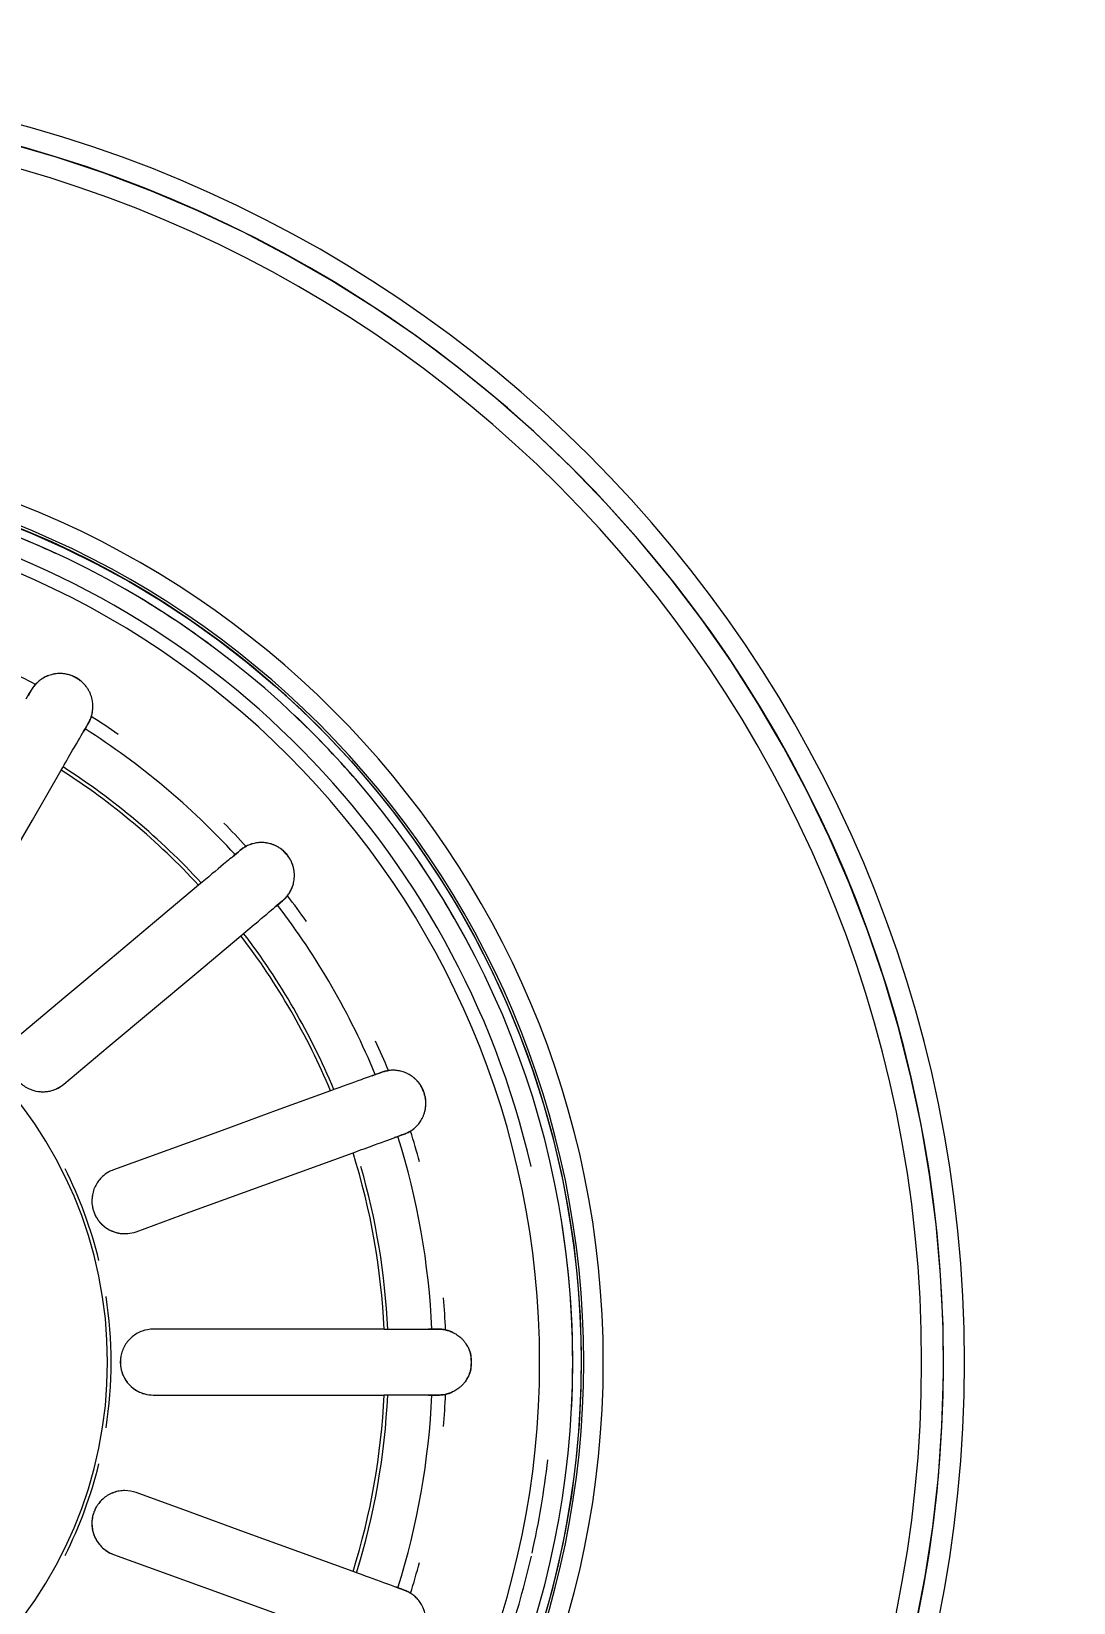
# Model space of a CAD drawing. Header units: millimetres. Extents: x -11245 to 8231, y -22520 to -3800.
# Drawn here: x -6751.7 to -6704.2, y -15020.6 to -14949 of the extents above; entities that cross this region are included whole.
import ezdxf

# ---------------------------------------------------------------- set-up
doc = ezdxf.new("R2010")
doc.units = ezdxf.units.MM
for name, color, linetype, lineweight in [('A-ANNO-DIMS', 211, 'Continuous', 9), ('A-ANNO-DIMS-75', 211, 'Continuous', 9), ('G-IMPT', 8, 'Continuous', 9)]:
    doc.layers.add(name, color=color, linetype=linetype, lineweight=lineweight)
doc.styles.add('@Arial Unicode MS', font='ARIALUNI.TTF', dxfattribs={"height": 150})
doc.dimstyles.new('CRT_-__Metros_-_Linha_de_chamada_3_5_mm', dxfattribs={"dimscale": 304.8, "dimtxt": 150.876728, "dimasz": 0.492126, "dimexe": 0.246063, "dimexo": 0.0625, "dimgap": 0.123031, "dimtad": 1, "dimlfac": 0.001, "dimrnd": 0.01, "dimzin": 0, "dimdsep": 46, "dimtxsty": '@Arial Unicode MS', "dimblk1": 'OBLIQUE', "dimblk2": 'OBLIQUE', "dimsah": 1, "dimcen": 0.09, "dimdle": 0.246063, "dimazin": 0, "dimtfac": 1, "dimtdec": 4, "dimtix": 1, "dimtmove": 0, "dimatfit": 3, "dimfxl": 1.476378, "dimfxlon": 1, "dimtvp": 1, "dimtolj": 1, "dimtzin": 0, "dimarcsym": 2})

# ---------------------------------------------------------------- blocks, each defined once
blk = doc.blocks.new('DIMBLOCK81-PONTOS ELÉTRICOS TÉRREO')
at = {"layer": 'A-ANNO-DIMS-75', "lineweight": 18}
for p, q in [((-6312.043, -13529.651), (-6387.043, -13454.651)), ((-6312.043, -13529.651), (-6237.043, -13604.651)), ((-6312.043, -16579.651), (-6387.043, -16504.651)), ((-6312.043, -16579.651), (-6237.043, -16654.651))]:
    blk.add_line(p, q, dxfattribs=at)
at = {"layer": 'A-ANNO-DIMS-75'}
for p, q in [((-6762.043, -13529.651), (-6237.043, -13529.651)), ((-6312.043, -13529.651), (-6762.043, -13529.651)), ((-6312.043, -16654.651), (-6312.043, -13529.651)), ((-6762.043, -16579.651), (-6237.043, -16579.651)), ((-6312.043, -16579.651), (-6762.043, -16579.651))]:
    blk.add_line(p, q, dxfattribs=at)
at = {"layer": 'A-ANNO-DIMS-75', "color": 0, "insert": (-6544.247, -15257.572), "char_height": 150, "width": 487.01214, "attachment_point": 1, "rotation": 90, "line_spacing_factor": 1.117605, "style": '@Arial Unicode MS'}
blk.add_mtext('3,05', dxfattribs=at)
blk = doc.blocks.new('_Oblique')
at = {"color": 0, "linetype": 'ByBlock', "lineweight": -2}
blk.add_line((-0.5, -0.5), (0.5, 0.5), dxfattribs=at)

msp = doc.modelspace()

# ---------------------------------------------------------------- linework, layer by layer
at = {"layer": 'G-IMPT', "flags": 128}
for points in [[(-6711.393, -15021.682), (-6710.957, -15019.424), (-6710.611, -15017.15), (-6710.357, -15014.864), (-6710.194, -15012.57), (-6710.123, -15010.272), (-6710.145, -15007.972), (-6710.258, -15005.675), (-6710.463, -15003.384), (-6710.759, -15001.103), (-6711.146, -14998.836), (-6711.624, -14996.587), (-6712.191, -14994.358), (-6712.847, -14992.154), (-6713.59, -14989.977), (-6714.42, -14987.832), (-6715.335, -14985.722), (-6716.334, -14983.651), (-6717.415, -14981.621), (-6718.576, -14979.635), (-6719.816, -14977.698), (-6721.132, -14975.812), (-6722.522, -14973.98), (-6723.984, -14972.205), (-6725.517, -14970.49), (-6727.116, -14968.838), (-6728.781, -14967.251), (-6730.508, -14965.731), (-6732.294, -14964.282), (-6734.136, -14962.906), (-6736.032, -14961.604), (-6737.979, -14960.38), (-6739.973, -14959.234), (-6742.011, -14958.168), (-6744.09, -14957.186), (-6746.207, -14956.287), (-6748.358, -14955.473), (-6750.54, -14954.746), (-6752.749, -14954.107)], [(-6753.177, -14971.279), (-6751.654, -14971.887), (-6750.157, -14972.556), (-6748.687, -14973.284), (-6747.248, -14974.07), (-6745.841, -14974.913), (-6744.47, -14975.812), (-6743.135, -14976.765), (-6741.84, -14977.77), (-6740.585, -14978.827), (-6739.374, -14979.932), (-6738.208, -14981.086), (-6737.09, -14982.285), (-6736.02, -14983.528), (-6735, -14984.812), (-6734.033, -14986.136), (-6733.12, -14987.498), (-6732.261, -14988.896), (-6731.46, -14990.326), (-6730.716, -14991.788), (-6730.031, -14993.278), (-6729.406, -14994.794), (-6728.843, -14996.334), (-6728.341, -14997.895), (-6727.903, -14999.476), (-6727.528, -15001.072), (-6727.217, -15002.682), (-6726.97, -15004.303), (-6726.789, -15005.933), (-6726.673, -15007.569), (-6726.622, -15009.208), (-6726.638, -15010.848), (-6726.718, -15012.486), (-6726.864, -15014.119), (-6727.076, -15015.745), (-6727.352, -15017.362), (-6727.692, -15018.966), (-6728.097, -15020.555), (-6728.564, -15022.127)], [(-6751.669, -14979.023), (-6751.746, -14979.157), (-6751.824, -14979.291)], [(-6749.226, -14980.791), (-6749.148, -14980.657), (-6749.071, -14980.523)], [(-6755.571, -14991.781), (-6754.256, -14989.504), (-6752.941, -14987.226), (-6751.626, -14984.949), (-6750.311, -14982.671)], [(-6742.156, -14986.326), (-6742.274, -14986.425), (-6742.393, -14986.524)], [(-6744.056, -14987.92), (-6746.071, -14989.61), (-6748.085, -14991.301), (-6750.1, -14992.991), (-6752.114, -14994.682)], [(-6740.464, -14988.823), (-6740.346, -14988.723), (-6740.227, -14988.624)], [(-6750.186, -14996.98), (-6748.171, -14995.289), (-6746.157, -14993.599), (-6744.142, -14991.909), (-6742.128, -14990.218)], [(-6735.714, -14996.442), (-6735.859, -14996.494), (-6736.004, -14996.547)], [(-6738.045, -14997.29), (-6740.516, -14998.189), (-6742.987, -14999.089), (-6745.458, -14999.988), (-6747.93, -15000.888)], [(-6734.978, -14999.366), (-6734.833, -14999.314), (-6734.688, -14999.261)], [(-6746.904, -15003.707), (-6744.432, -15002.807), (-6741.961, -15001.908), (-6739.49, -15001.008), (-6737.019, -15000.109)], [(-6735.601, -15008.151), (-6738.231, -15008.151), (-6740.86, -15008.151), (-6743.49, -15008.151), (-6746.12, -15008.151)], [(-6733.429, -15008.151), (-6733.275, -15008.151), (-6733.12, -15008.151)], [(-6746.12, -15011.151), (-6743.49, -15011.151), (-6740.86, -15011.151), (-6738.231, -15011.151), (-6735.601, -15011.151)], [(-6733.12, -15011.151), (-6733.275, -15011.151), (-6733.429, -15011.151)], [(-6737.019, -15019.192), (-6739.49, -15018.293), (-6741.961, -15017.394), (-6744.432, -15016.494), (-6746.904, -15015.595)], [(-6747.93, -15018.414), (-6745.458, -15019.313), (-6742.987, -15020.213), (-6740.516, -15021.112), (-6738.045, -15022.012)], [(-6734.688, -15020.041), (-6734.833, -15019.988), (-6734.978, -15019.935)]]:
    msp.add_lwpolyline(points, dxfattribs=at)
at = {"layer": 'G-IMPT'}
for radius, start, end in [(58.454, 360, 180), (57.5, 0, 180), (57.5, 270, 90), (56.5, 270, 90), (42, 270, 90), (41, 0, 180), (41.108, 270, 90), (41, 0, 90), (40.608, 270, 90), (39.099, 270, 90), (39.72, 12.96434, 76.22116), (40.608, 65.17241, 71.37931), (40.608, 53.50499, 58.96552), (34.845, 62.41258, 64.81891), (34.845, 55.18135, 57.58742), (40.608, 40.34483, 46.55172), (34.223, 42.51205, 57.48795), (32.054, 42.68216, 57.31784), (32.216, 42.66873, 57.33127), (34.845, 42.41258, 44.81891), (40.608, 27.93103, 34.13793), (34.845, 35.18135, 37.58742), (34.223, 22.51205, 37.48795), (19.418, 270, 90), (32.054, 22.68216, 37.31784), (32.216, 22.66873, 37.33127), (34.845, 22.41258, 24.81891), (34.845, 15.18135, 17.58742), (34.223, 2.51205, 17.48795), (32.054, 2.68216, 17.31784), (19.579, 13.70432, 26.75574), (32.216, 2.66873, 16.06663), (40.608, 356.89655, 9.31034), (19.579, 351.22487, 8.77513), (34.845, 2.41258, 4.81891), (58.454, 180, 360), (57.5, 180, 0), (41, 180, 0), (41, 270, 0), (32.054, 342.68216, 357.31784), (32.216, 342.66873, 357.33127), (34.223, 342.51205, 357.48795), (34.845, 355.18135, 357.58742), (39.72, 347.3375, 353.57143), (19.579, 333.24426, 346.29568), (39.72, 341.35721, 347.14286), (34.845, 342.41258, 344.81891)]:
    msp.add_arc((-6767.62, -15009.651), radius, start, end, dxfattribs=at)
for points, knots in [([(-6749.071, -14980.523), (-6749.039, -14980.468), (-6748.981, -14980.351), (-6748.927, -14980.192), (-6748.896, -14980.059), (-6748.88, -14979.957), (-6748.871, -14979.851), (-6748.869, -14979.74), (-6748.876, -14979.626), (-6748.892, -14979.511), (-6748.918, -14979.391), (-6748.957, -14979.262), (-6749.013, -14979.128), (-6749.086, -14978.993), (-6749.179, -14978.857), (-6749.292, -14978.725), (-6749.437, -14978.592), (-6749.616, -14978.47), (-6749.811, -14978.376), (-6749.999, -14978.316), (-6750.17, -14978.283), (-6750.335, -14978.27), (-6750.476, -14978.275), (-6750.622, -14978.292), (-6750.755, -14978.321), (-6750.882, -14978.361), (-6750.99, -14978.405), (-6751.092, -14978.456), (-6751.187, -14978.514), (-6751.274, -14978.575), (-6751.354, -14978.639), (-6751.454, -14978.733), (-6751.565, -14978.86), (-6751.637, -14978.968), (-6751.669, -14979.023)], [0, 0, 0, 0, 0.055556, 0.111111, 0.138889, 0.166667, 0.194444, 0.222222, 0.25, 0.277778, 0.305556, 0.333333, 0.361111, 0.388889, 0.416667, 0.444444, 0.472222, 0.5, 0.527778, 0.555556, 0.583333, 0.611111, 0.638889, 0.659722, 0.694444, 0.722222, 0.75, 0.777778, 0.805556, 0.833333, 0.861111, 0.888889, 0.944444, 1, 1, 1, 1]), ([(-6750.904, -14978.371), (-6750.935, -14978.383), (-6750.995, -14978.407), (-6751.079, -14978.449), (-6751.157, -14978.495), (-6751.256, -14978.56), (-6751.369, -14978.648), (-6751.447, -14978.726), (-6751.483, -14978.768)], [0.7777778, 0.7777778, 0.7777778, 0.7777778, 0.8055556, 0.8333333, 0.8611111, 0.8888889, 0.9444444, 1, 1, 1, 1]), ([(-6750.311, -14982.671), (-6750.126, -14982.349), (-6749.686, -14981.589), (-6749.358, -14981.02), (-6749.226, -14980.791)], [0, 0, 0, 0, 0.4, 1, 1, 1, 1]), ([(-6740.227, -14988.624), (-6740.179, -14988.583), (-6740.084, -14988.493), (-6739.979, -14988.362), (-6739.904, -14988.247), (-6739.854, -14988.157), (-6739.809, -14988.061), (-6739.77, -14987.957), (-6739.737, -14987.847), (-6739.713, -14987.734), (-6739.696, -14987.612), (-6739.689, -14987.478), (-6739.696, -14987.333), (-6739.718, -14987.181), (-6739.758, -14987.021), (-6739.82, -14986.859), (-6739.911, -14986.684), (-6740.037, -14986.508), (-6740.189, -14986.353), (-6740.345, -14986.232), (-6740.494, -14986.143), (-6740.645, -14986.075), (-6740.779, -14986.03), (-6740.922, -14985.997), (-6741.057, -14985.978), (-6741.19, -14985.973), (-6741.306, -14985.977), (-6741.419, -14985.991), (-6741.529, -14986.012), (-6741.631, -14986.039), (-6741.729, -14986.073), (-6741.855, -14986.126), (-6742.002, -14986.208), (-6742.107, -14986.285), (-6742.156, -14986.326)], [0, 0, 0, 0, 0.055556, 0.111111, 0.138889, 0.166667, 0.194444, 0.222222, 0.25, 0.277778, 0.305556, 0.333333, 0.361111, 0.388889, 0.416667, 0.444444, 0.472222, 0.5, 0.527778, 0.555556, 0.583333, 0.611111, 0.638889, 0.659722, 0.694444, 0.722222, 0.75, 0.777778, 0.805556, 0.833333, 0.861111, 0.888889, 0.944444, 1, 1, 1, 1]), ([(-6742.393, -14986.524), (-6742.528, -14986.638), (-6742.972, -14987.011), (-6743.629, -14987.561), (-6744.056, -14987.92)], [0, 0, 0, 0, 0.4, 1, 1, 1, 1]), ([(-6740.008, -14988.396), (-6739.974, -14988.354), (-6739.91, -14988.263), (-6739.843, -14988.136), (-6739.796, -14988.027), (-6739.764, -14987.942), (-6739.737, -14987.852), (-6739.724, -14987.789), (-6739.718, -14987.756)], [0, 0, 0, 0, 0.0555556, 0.1111111, 0.1388889, 0.1666667, 0.1944444, 0.2222222, 0.2222222, 0.2222222, 0.2222222]), ([(-6742.128, -14990.218), (-6741.843, -14989.979), (-6741.17, -14989.415), (-6740.667, -14988.993), (-6740.464, -14988.823)], [0, 0, 0, 0, 0.4, 1, 1, 1, 1]), ([(-6752.114, -14994.682), (-6752.246, -14994.792), (-6752.415, -14994.993), (-6752.563, -14995.307), (-6752.633, -14995.558), (-6752.658, -14995.82), (-6752.63, -14996.171), (-6752.479, -14996.593), (-6752.132, -14997.007), (-6751.703, -14997.251), (-6751.336, -14997.329), (-6751.075, -14997.333), (-6750.88, -14997.311), (-6750.691, -14997.263), (-6750.449, -14997.168), (-6750.285, -14997.063), (-6750.186, -14996.98)], [0, 0, 0, 0, 0.111111, 0.166667, 0.222222, 0.277778, 0.333333, 0.444444, 0.555556, 0.666667, 0.75, 0.791667, 0.833333, 0.875, 0.916667, 1, 1, 1, 1]), ([(-6736.004, -14996.547), (-6736.17, -14996.608), (-6736.715, -14996.806), (-6737.52, -14997.099), (-6738.045, -14997.29)], [0, 0, 0, 0, 0.4, 1, 1, 1, 1]), ([(-6734.688, -14999.261), (-6734.628, -14999.239), (-6734.509, -14999.187), (-6734.364, -14999.1), (-6734.255, -14999.017), (-6734.178, -14998.95), (-6734.103, -14998.875), (-6734.029, -14998.791), (-6733.961, -14998.699), (-6733.9, -14998.601), (-6733.842, -14998.492), (-6733.79, -14998.368), (-6733.747, -14998.229), (-6733.715, -14998.079), (-6733.699, -14997.915), (-6733.701, -14997.741), (-6733.727, -14997.546), (-6733.786, -14997.337), (-6733.874, -14997.14), (-6733.98, -14996.973), (-6734.09, -14996.838), (-6734.208, -14996.723), (-6734.319, -14996.635), (-6734.442, -14996.555), (-6734.563, -14996.491), (-6734.686, -14996.441), (-6734.796, -14996.405), (-6734.907, -14996.379), (-6735.017, -14996.361), (-6735.123, -14996.352), (-6735.226, -14996.35), (-6735.363, -14996.357), (-6735.529, -14996.383), (-6735.654, -14996.42), (-6735.714, -14996.442)], [0, 0, 0, 0, 0.055556, 0.111111, 0.138889, 0.166667, 0.194444, 0.222222, 0.25, 0.277778, 0.305556, 0.333333, 0.361111, 0.388889, 0.416667, 0.444444, 0.472222, 0.5, 0.527778, 0.555556, 0.583333, 0.611111, 0.638889, 0.659722, 0.694444, 0.722222, 0.75, 0.777778, 0.805556, 0.833333, 0.861111, 0.888889, 0.944444, 1, 1, 1, 1]), ([(-6737.019, -15000.109), (-6736.67, -14999.982), (-6735.844, -14999.682), (-6735.228, -14999.457), (-6734.978, -14999.366)], [0, 0, 0, 0, 0.4, 1, 1, 1, 1]), ([(-6747.93, -15000.888), (-6748.091, -15000.947), (-6748.319, -15001.077), (-6748.566, -15001.321), (-6748.717, -15001.534), (-6748.83, -15001.771), (-6748.923, -15002.111), (-6748.926, -15002.559), (-6748.741, -15003.066), (-6748.422, -15003.443), (-6748.104, -15003.642), (-6747.86, -15003.735), (-6747.669, -15003.78), (-6747.475, -15003.8), (-6747.216, -15003.794), (-6747.025, -15003.751), (-6746.904, -15003.707)], [0, 0, 0, 0, 0.111111, 0.166667, 0.222222, 0.277778, 0.333333, 0.444444, 0.555556, 0.666667, 0.75, 0.791667, 0.833333, 0.875, 0.916667, 1, 1, 1, 1]), ([(-6747.93, -15000.888), (-6748.098, -15000.949), (-6748.392, -15001.12), (-6748.681, -15001.455), (-6748.829, -15001.773), (-6748.9, -15002.026), (-6748.923, -15002.291), (-6748.905, -15002.524), (-6748.86, -15002.715), (-6748.804, -15002.875), (-6748.732, -15003.025), (-6748.646, -15003.162), (-6748.541, -15003.294), (-6748.424, -15003.413), (-6748.299, -15003.514), (-6748.159, -15003.603), (-6748.01, -15003.678), (-6747.81, -15003.752), (-6747.646, -15003.783), (-6747.539, -15003.792)], [0, 0, 0, 0, 0.1111111, 0.2222222, 0.2777778, 0.3333333, 0.3888889, 0.4444444, 0.4791667, 0.5138889, 0.5486111, 0.5833333, 0.6180556, 0.6527778, 0.6875, 0.7222222, 0.7569444, 0.7916667, 0.8611111, 0.8611111, 0.8611111, 0.8611111]), ([(-6746.12, -15008.151), (-6746.292, -15008.151), (-6746.551, -15008.196), (-6746.866, -15008.341), (-6747.081, -15008.489), (-6747.268, -15008.673), (-6747.472, -15008.96), (-6747.628, -15009.381), (-6747.628, -15009.92), (-6747.456, -15010.384), (-6747.226, -15010.679), (-6747.028, -15010.85), (-6746.865, -15010.958), (-6746.689, -15011.043), (-6746.443, -15011.126), (-6746.249, -15011.151), (-6746.12, -15011.151)], [0, 0, 0, 0, 0.111111, 0.166667, 0.222222, 0.277778, 0.333333, 0.444444, 0.555556, 0.666667, 0.75, 0.791667, 0.833333, 0.875, 0.916667, 1, 1, 1, 1]), ([(-6746.627, -15008.239), (-6746.788, -15008.297), (-6747.02, -15008.427), (-6747.267, -15008.675), (-6747.421, -15008.888), (-6747.533, -15009.129), (-6747.596, -15009.354), (-6747.619, -15009.549), (-6747.621, -15009.719), (-6747.605, -15009.884), (-6747.571, -15010.043), (-6747.517, -15010.203), (-6747.448, -15010.354), (-6747.365, -15010.492), (-6747.264, -15010.624), (-6747.15, -15010.745), (-6746.988, -15010.883), (-6746.844, -15010.968), (-6746.746, -15011.013)], [0.1111111, 0.1111111, 0.1111111, 0.1111111, 0.2222222, 0.2777778, 0.3333333, 0.3888889, 0.4444444, 0.4791667, 0.5138889, 0.5486111, 0.5833333, 0.6180556, 0.6527778, 0.6875, 0.7222222, 0.7569444, 0.7916667, 0.8611111, 0.8611111, 0.8611111, 0.8611111]), ([(-6735.601, -15008.151), (-6735.043, -15008.151), (-6734.186, -15008.151), (-6733.606, -15008.151), (-6733.429, -15008.151)], [-1, -1, -1, -1, -0.4, 0, 0, 0, 0]), ([(-6733.12, -15008.151), (-6732.989, -15008.149), (-6732.794, -15008.176), (-6732.566, -15008.253), (-6732.436, -15008.312), (-6732.341, -15008.368), (-6732.246, -15008.431), (-6732.15, -15008.501), (-6732.057, -15008.583), (-6731.972, -15008.683), (-6731.886, -15008.801), (-6731.798, -15008.933), (-6731.723, -15009.082), (-6731.671, -15009.243), (-6731.644, -15009.434), (-6731.634, -15009.652), (-6731.644, -15009.87), (-6731.672, -15010.061), (-6731.724, -15010.221), (-6731.799, -15010.37), (-6731.878, -15010.491), (-6731.966, -15010.61), (-6732.05, -15010.712), (-6732.151, -15010.801), (-6732.246, -15010.871), (-6732.341, -15010.934), (-6732.436, -15010.989), (-6732.566, -15011.048), (-6732.794, -15011.125), (-6732.989, -15011.152), (-6733.12, -15011.151)], [0, 0, 0, 0, 0.111111, 0.166667, 0.194444, 0.222222, 0.25, 0.277778, 0.305556, 0.333333, 0.361111, 0.388889, 0.416667, 0.444444, 0.472222, 0.5, 0.527778, 0.555556, 0.583333, 0.611111, 0.638889, 0.659722, 0.694444, 0.722222, 0.75, 0.777778, 0.805556, 0.833333, 0.888889, 1, 1, 1, 1]), ([(-6733.429, -15011.151), (-6733.695, -15011.151), (-6734.351, -15011.151), (-6735.229, -15011.151), (-6735.601, -15011.151)], [-1, -1, -1, -1, -0.4, 0, 0, 0, 0]), ([(-6746.904, -15015.595), (-6747.065, -15015.536), (-6747.324, -15015.49), (-6747.669, -15015.518), (-6747.922, -15015.584), (-6748.161, -15015.693), (-6748.451, -15015.893), (-6748.741, -15016.235), (-6748.926, -15016.742), (-6748.923, -15017.236), (-6748.807, -15017.592), (-6748.68, -15017.821), (-6748.563, -15017.978), (-6748.428, -15018.118), (-6748.224, -15018.28), (-6748.051, -15018.37), (-6747.93, -15018.414)], [0, 0, 0, 0, 0.111111, 0.166667, 0.222222, 0.277778, 0.333333, 0.444444, 0.555556, 0.666667, 0.75, 0.791667, 0.833333, 0.875, 0.916667, 1, 1, 1, 1]), ([(-6747.41, -15015.504), (-6747.581, -15015.504), (-6747.844, -15015.547), (-6748.161, -15015.695), (-6748.379, -15015.842), (-6748.566, -15016.031), (-6748.702, -15016.221), (-6748.79, -15016.396), (-6748.85, -15016.555), (-6748.892, -15016.716), (-6748.914, -15016.876), (-6748.918, -15017.045), (-6748.905, -15017.211), (-6748.875, -15017.369), (-6748.825, -15017.528), (-6748.758, -15017.68), (-6748.654, -15017.866), (-6748.406, -15018.166), (-6748.14, -15018.337), (-6747.93, -15018.414)], [0.1111111, 0.1111111, 0.1111111, 0.1111111, 0.2222222, 0.2777778, 0.3333333, 0.3888889, 0.4444444, 0.4791667, 0.5138889, 0.5486111, 0.5833333, 0.6180556, 0.6527778, 0.6875, 0.7222222, 0.7569444, 0.7916667, 0.8611111, 1, 1, 1, 1]), ([(-6734.978, -15019.935), (-6735.144, -15019.875), (-6735.689, -15019.676), (-6736.494, -15019.383), (-6737.019, -15019.192)], [0, 0, 0, 0, 0.4, 1, 1, 1, 1]), ([(-6735.714, -15022.86), (-6735.654, -15022.882), (-6735.529, -15022.919), (-6735.363, -15022.944), (-6735.226, -15022.951), (-6735.123, -15022.95), (-6735.017, -15022.941), (-6734.907, -15022.923), (-6734.796, -15022.896), (-6734.686, -15022.861), (-6734.572, -15022.814), (-6734.453, -15022.753), (-6734.33, -15022.675), (-6734.209, -15022.58), (-6734.091, -15022.465), (-6733.981, -15022.33), (-6733.876, -15022.164), (-6733.787, -15021.967), (-6733.728, -15021.758), (-6733.701, -15021.563), (-6733.699, -15021.389), (-6733.715, -15021.224), (-6733.744, -15021.086), (-6733.786, -15020.945), (-6733.838, -15020.819), (-6733.899, -15020.701), (-6733.961, -15020.603), (-6734.029, -15020.511), (-6734.102, -15020.427), (-6734.177, -15020.352), (-6734.255, -15020.284), (-6734.364, -15020.202), (-6734.509, -15020.115), (-6734.628, -15020.063), (-6734.688, -15020.041)], [0, 0, 0, 0, 0.055556, 0.111111, 0.138889, 0.166667, 0.194444, 0.222222, 0.25, 0.277778, 0.305556, 0.333333, 0.361111, 0.388889, 0.416667, 0.444444, 0.472222, 0.5, 0.527778, 0.555556, 0.583333, 0.611111, 0.638889, 0.659722, 0.694444, 0.722222, 0.75, 0.777778, 0.805556, 0.833333, 0.861111, 0.888889, 0.944444, 1, 1, 1, 1])]:
    msp.add_open_spline(points, degree=3, knots=knots, dxfattribs=at)
for points in [[(-6749.347, -14978.676), (-6749.386, -14978.642), (-6749.473, -14978.576), (-6749.625, -14978.48), (-6749.784, -14978.397), (-6749.884, -14978.355), (-6749.933, -14978.338)], [(-6751.904, -14979.429), (-6751.818, -14979.281), (-6751.74, -14979.145), (-6751.669, -14979.023)], [(-6751.669, -14979.023), (-6751.64, -14978.972), (-6751.578, -14978.88), (-6751.515, -14978.803), (-6751.483, -14978.768)], [(-6749.071, -14980.523), (-6749.142, -14980.645), (-6749.22, -14980.781), (-6749.306, -14980.929)], [(-6748.943, -14980.234), (-6748.957, -14980.279), (-6748.992, -14980.373), (-6749.042, -14980.472), (-6749.071, -14980.523)], [(-6748.943, -14980.234), (-6748.925, -14980.182), (-6748.896, -14980.075), (-6748.881, -14979.962), (-6748.876, -14979.903)], [(-6742.156, -14986.326), (-6742.111, -14986.288), (-6742.021, -14986.222), (-6741.935, -14986.171), (-6741.894, -14986.149)], [(-6741.58, -14986.026), (-6741.636, -14986.041), (-6741.745, -14986.075), (-6741.846, -14986.123), (-6741.894, -14986.149)], [(-6739.699, -14987.325), (-6739.704, -14987.284), (-6739.718, -14987.2), (-6739.746, -14987.065), (-6739.789, -14986.927), (-6739.851, -14986.794), (-6739.939, -14986.657), (-6740.049, -14986.515), (-6740.17, -14986.382), (-6740.29, -14986.271), (-6740.41, -14986.188), (-6740.539, -14986.122), (-6740.666, -14986.07), (-6740.747, -14986.042), (-6740.786, -14986.03)], [(-6742.515, -14986.627), (-6742.384, -14986.517), (-6742.264, -14986.416), (-6742.156, -14986.326)], [(-6740.008, -14988.396), (-6740.037, -14988.434), (-6740.102, -14988.51), (-6740.183, -14988.586), (-6740.227, -14988.624)], [(-6740.227, -14988.624), (-6740.335, -14988.714), (-6740.456, -14988.815), (-6740.587, -14988.925)], [(-6750.754, -14997.277), (-6750.545, -14997.22), (-6750.357, -14997.124), (-6750.186, -14996.98)], [(-6736.154, -14996.602), (-6735.994, -14996.543), (-6735.846, -14996.49), (-6735.714, -14996.442)], [(-6735.714, -14996.442), (-6735.659, -14996.422), (-6735.552, -14996.39), (-6735.454, -14996.372), (-6735.407, -14996.365)], [(-6735.07, -14996.357), (-6735.128, -14996.351), (-6735.243, -14996.347), (-6735.353, -14996.357), (-6735.407, -14996.365)], [(-6733.747, -14998.221), (-6733.738, -14998.181), (-6733.722, -14998.097), (-6733.702, -14997.961), (-6733.696, -14997.816), (-6733.708, -14997.67), (-6733.744, -14997.511), (-6733.799, -14997.34), (-6733.867, -14997.174), (-6733.942, -14997.029), (-6734.026, -14996.909), (-6734.124, -14996.803), (-6734.227, -14996.711), (-6734.293, -14996.657), (-6734.326, -14996.633)], [(-6734.404, -14999.122), (-6734.444, -14999.147), (-6734.531, -14999.196), (-6734.633, -14999.241), (-6734.688, -14999.261)], [(-6734.404, -14999.122), (-6734.357, -14999.094), (-6734.266, -14999.03), (-6734.181, -14998.953), (-6734.14, -14998.911)], [(-6734.688, -14999.261), (-6734.82, -14999.309), (-6734.968, -14999.363), (-6735.128, -14999.421)], [(-6733.12, -15008.151), (-6733.261, -15008.151), (-6733.418, -15008.151), (-6733.589, -15008.151)], [(-6732.806, -15008.184), (-6732.852, -15008.174), (-6732.951, -15008.158), (-6733.062, -15008.151), (-6733.12, -15008.151)], [(-6732.486, -15008.291), (-6732.539, -15008.266), (-6732.645, -15008.223), (-6732.752, -15008.195), (-6732.806, -15008.184)], [(-6731.88, -15010.495), (-6731.858, -15010.461), (-6731.815, -15010.388), (-6731.75, -15010.266), (-6731.694, -15010.132), (-6731.655, -15009.991), (-6731.635, -15009.83), (-6731.628, -15009.65), (-6731.635, -15009.47), (-6731.656, -15009.309), (-6731.694, -15009.168), (-6731.75, -15009.034), (-6731.815, -15008.913), (-6731.859, -15008.839), (-6731.881, -15008.805)], [(-6733.589, -15011.151), (-6733.418, -15011.151), (-6733.261, -15011.151), (-6733.12, -15011.151)], [(-6733.12, -15011.151), (-6733.062, -15011.151), (-6732.951, -15011.144), (-6732.852, -15011.127), (-6732.806, -15011.118)], [(-6732.806, -15011.118), (-6732.752, -15011.107), (-6732.645, -15011.079), (-6732.539, -15011.035), (-6732.486, -15011.01)], [(-6735.128, -15019.881), (-6734.968, -15019.939), (-6734.82, -15019.993), (-6734.688, -15020.041)], [(-6734.688, -15020.041), (-6734.633, -15020.061), (-6734.531, -15020.105), (-6734.444, -15020.155), (-6734.404, -15020.179)], [(-6734.14, -15020.39), (-6734.181, -15020.348), (-6734.266, -15020.271), (-6734.357, -15020.208), (-6734.404, -15020.179)]]:
    msp.add_open_spline(points, degree=3, dxfattribs=at)

# ---------------------------------------------------------------- dimensions: what is measured, and where the dimension line sits
at = {"layer": 'A-ANNO-DIMS'}
dim = msp.add_linear_dim(base=(-6312.043, -13529.651), p1=(-6762.043, -16579.651), p2=(-6762.043, -13529.651), angle=90, dimstyle='CRT_-__Metros_-_Linha_de_chamada_3_5_mm', override={"dimpost": '<>', "dimfxl": 3050}, dxfattribs=at)
dim.commit()
dim.dimension.update_dxf_attribs({"geometry": 'DIMBLOCK81-PONTOS ELÉTRICOS TÉRREO', "text_midpoint": (-6426.18, -15054.651)})

doc.saveas('drawing.dxf')
